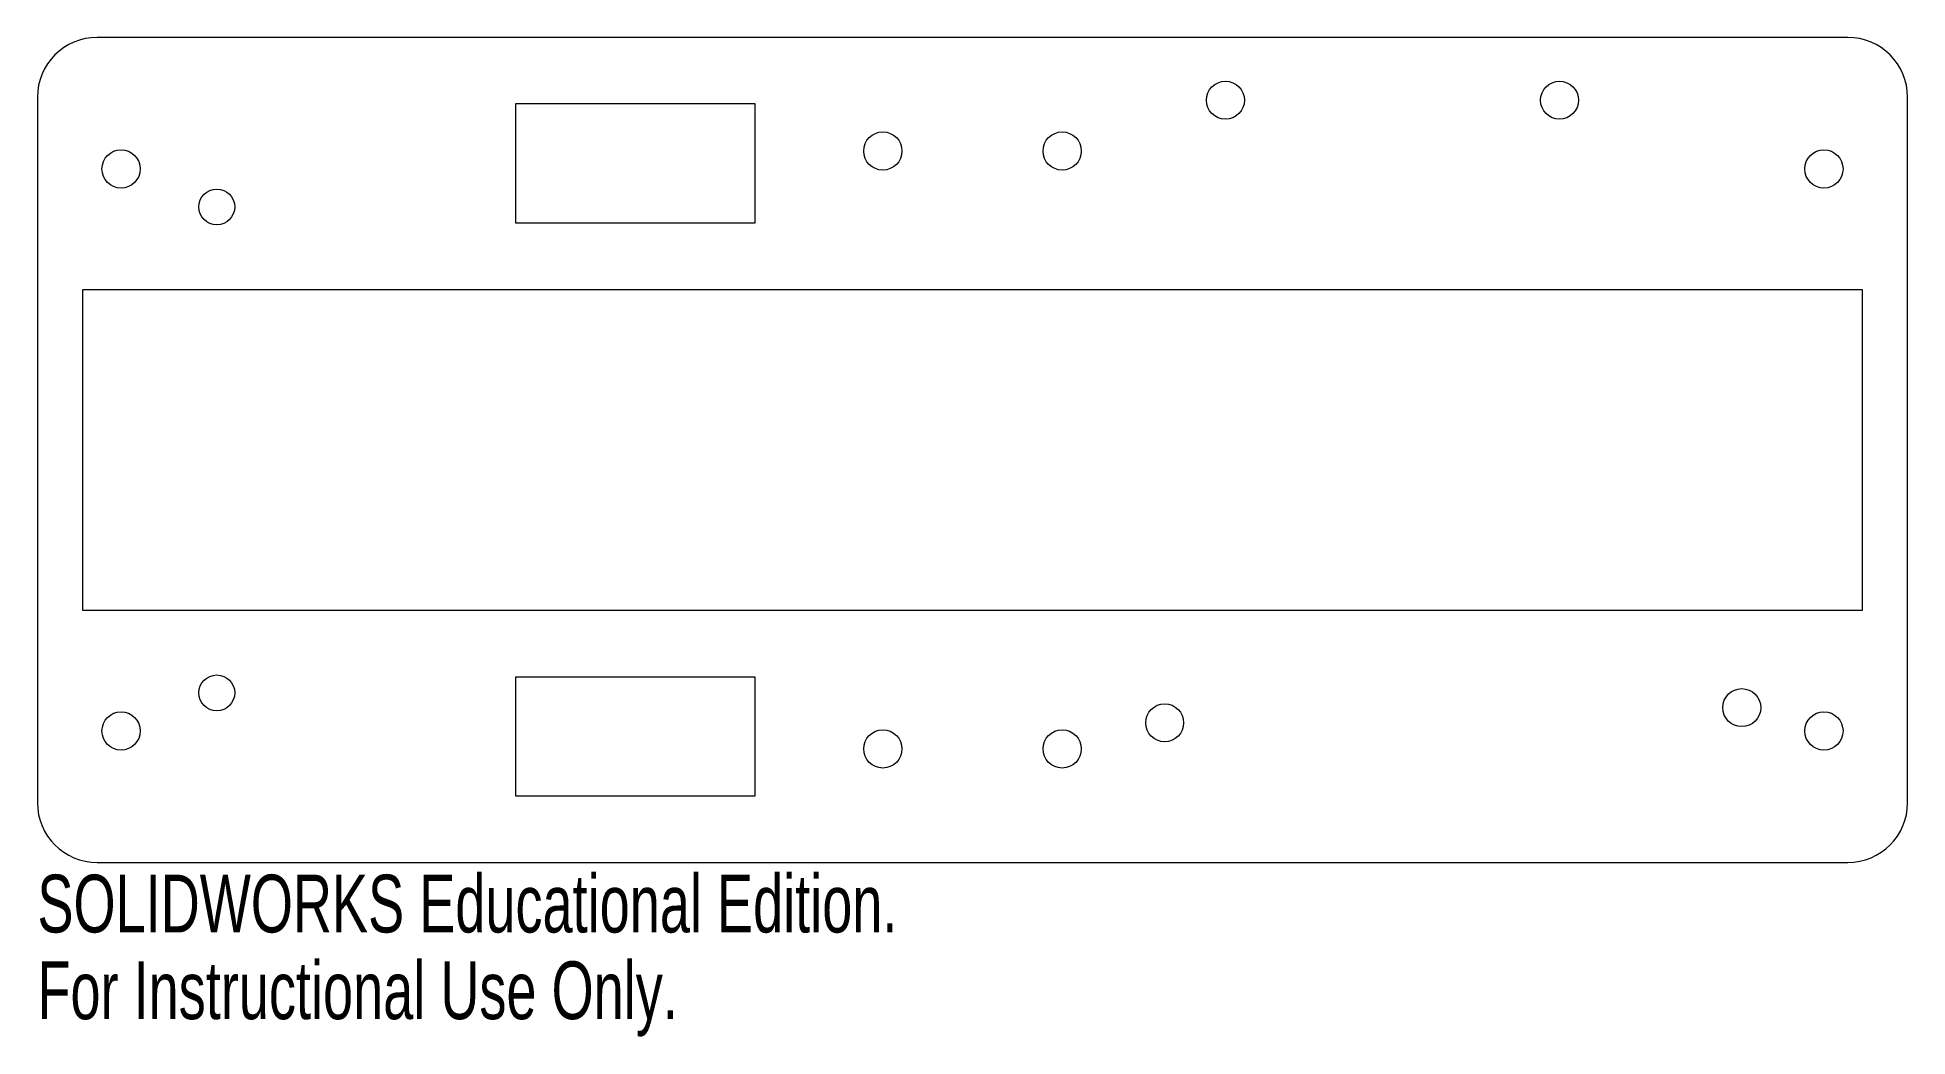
# Model space of a CAD drawing. Header units: millimetres. Extents: x -78 to 78, y -49 to 34.
import ezdxf

# ---------------------------------------------------------------- set-up
doc = ezdxf.new("R2010")
doc.units = ezdxf.units.MM
doc.styles.add('SLDTEXTSTYLE0', font='TXT', dxfattribs={"width": 0.7})

msp = doc.modelspace()

# ---------------------------------------------------------------- linework, layer by layer
at = {"color": 7, "linetype": 'Continuous', "lineweight": 15}
for p, q in [((73.2, 34.5), (-73.2, 34.5)), ((-78.2, 29.5), (-78.2, -29.5)), ((-38.2, 28.965), (-18.2, 28.965)), ((-38.2, 18.965), (-38.2, 28.965)), ((-18.2, 28.965), (-18.2, 18.965)), ((78.2, -29.5), (78.2, 29.5)), ((-18.2, 18.965), (-38.2, 18.965)), ((-74.39, 13.43), (74.39, 13.43)), ((-74.39, -13.43), (-74.39, 13.43)), ((74.39, 13.43), (74.39, -13.43)), ((74.39, -13.43), (-74.39, -13.43)), ((-38.2, -28.965), (-38.2, -18.965)), ((-38.2, -18.965), (-18.2, -18.965)), ((-18.2, -18.965), (-18.2, -28.965)), ((-18.2, -28.965), (-38.2, -28.965)), ((-73.2, -34.5), (73.2, -34.5))]:
    msp.add_line(p, q, dxfattribs=at)
for centre, radius in [((21.15, 29.25), 1.588), ((49.09, 29.25), 1.588), ((-7.5, 25), 1.6), ((7.5, 25), 1.6), ((-71.2, 23.5), 1.6), ((71.2, 23.5), 1.6), ((-63.2, 20.32), 1.5), ((-63.2, -20.32), 1.5), ((64.33, -21.55), 1.587), ((16.07, -22.82), 1.587), ((-71.2, -23.5), 1.6), ((-7.5, -25), 1.6), ((7.5, -25), 1.6), ((71.2, -23.5), 1.6)]:
    msp.add_circle(centre, radius, dxfattribs=at)
for centre, start, end in [((-73.2, 29.5), 90, 180), ((73.2, 29.5), 0, 90), ((-73.2, -29.5), 180, 270), ((73.2, -29.5), 270, 0)]:
    msp.add_arc(centre, 5, start, end, dxfattribs=at)

# ---------------------------------------------------------------- texts
at = {"color": 7, "linetype": 'Continuous', "char_height": 4.83362, "attachment_point": 1, "style": 'SLDTEXTSTYLE0'}
for s, insert in [('SOLIDWORKS Educational Edition.', (-78.2, -35.52)), ('For Instructional Use Only.', (-78.2, -42.77))]:
    msp.add_mtext(s, dxfattribs=dict(at, insert=insert))

doc.saveas('drawing.dxf')
